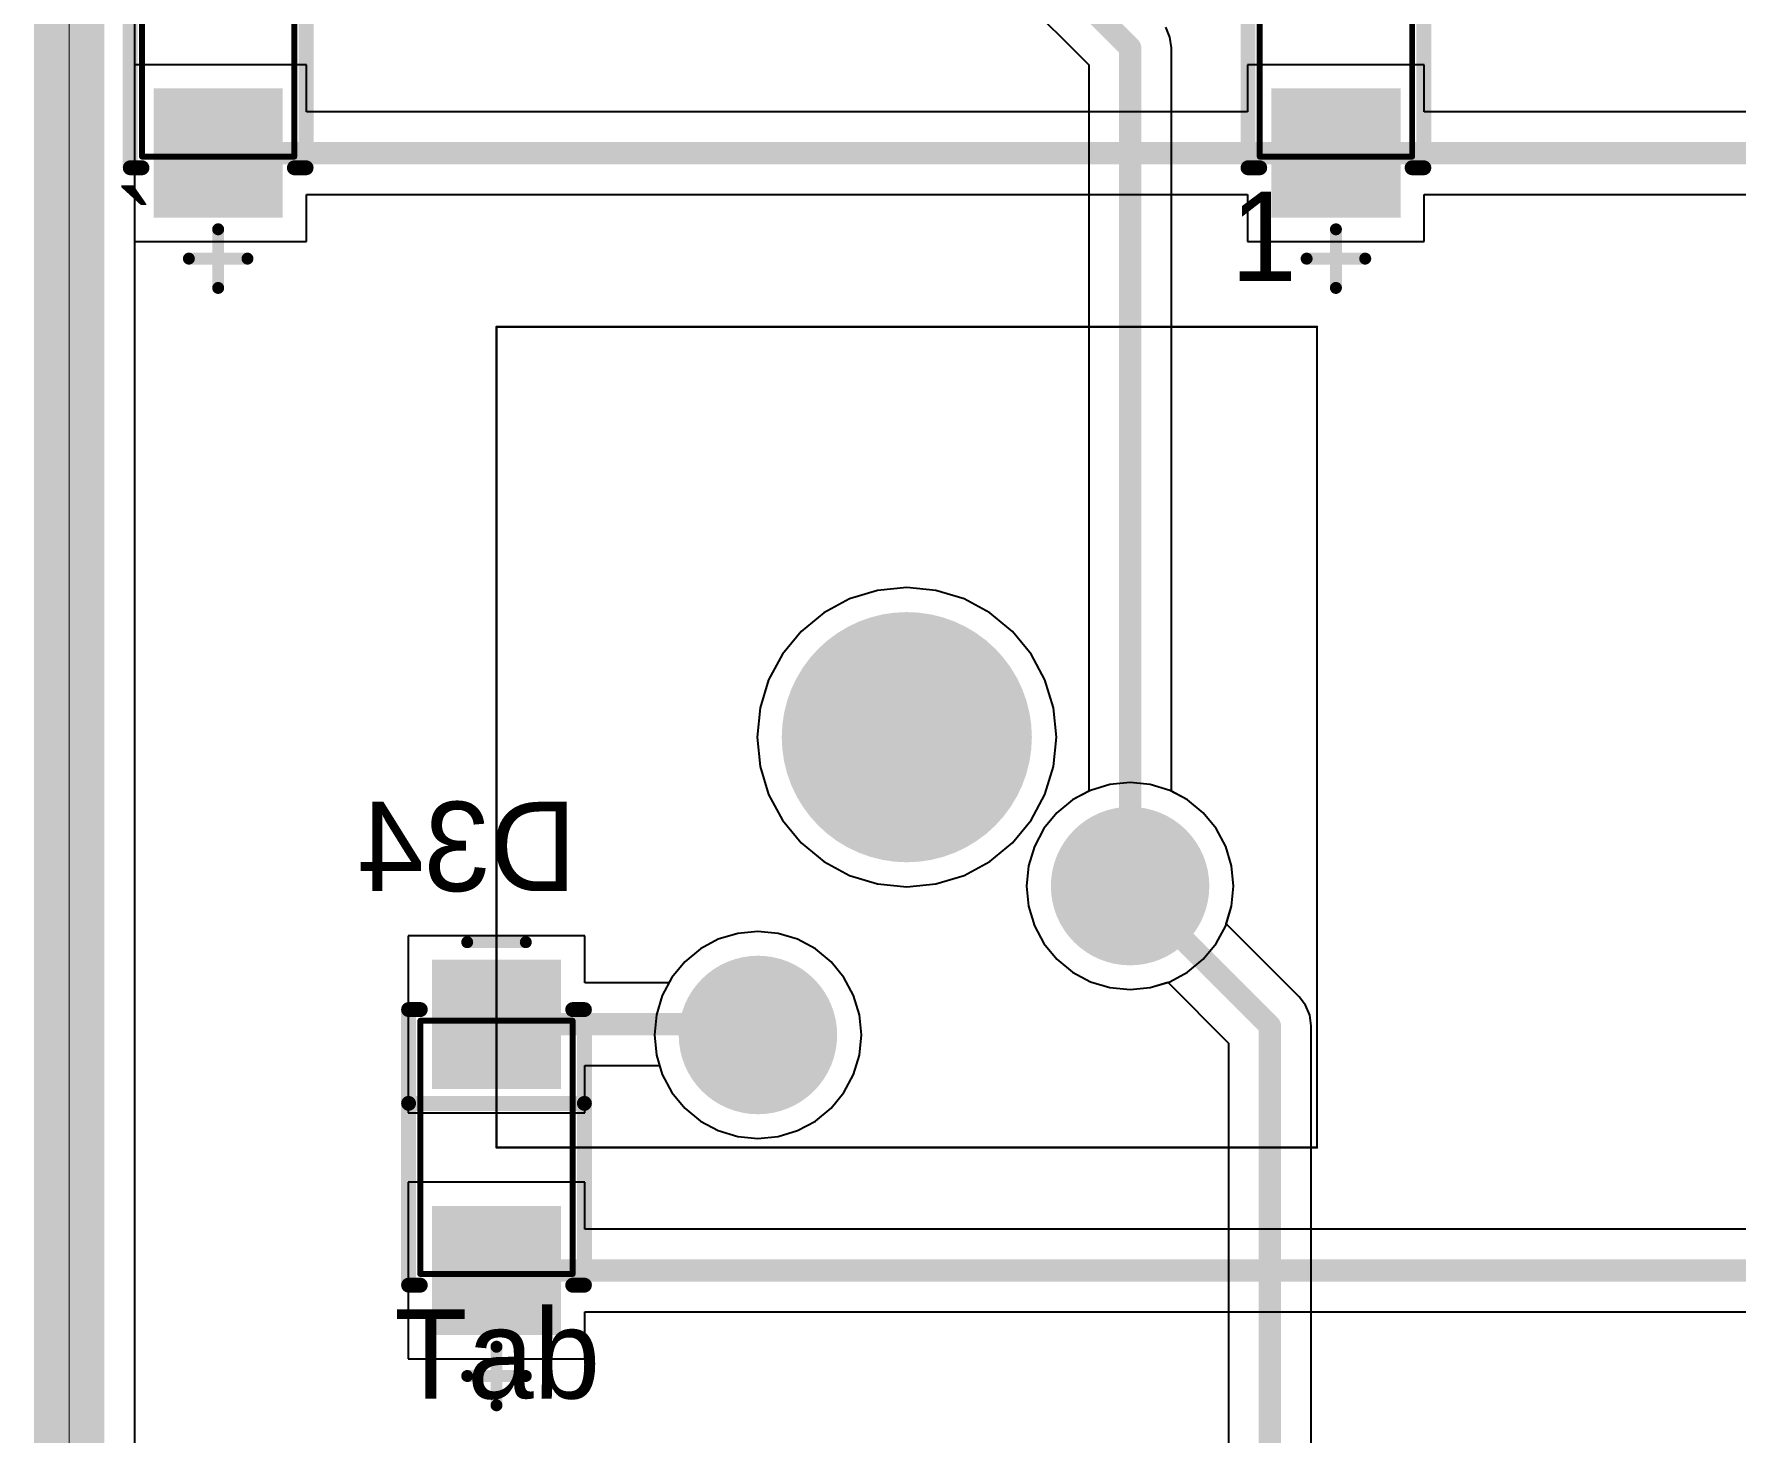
# Model space of a CAD drawing. Header units: millimetres. Extents: x 25 to 374, y 23 to 150.
# Drawn here: x 24.9 to 53.93, y 80.29 to 104.15 of the extents above; entities that cross this region are included whole.
import ezdxf

# ---------------------------------------------------------------- set-up
doc = ezdxf.new("R2010")
doc.units = ezdxf.units.MM
for name, color, linetype in [('BottomLayer', 5, 'Continuous'), ('BottomOverlay', 54, 'Continuous'), ('BottomPaste', 16, 'Continuous'), ('BottomSolder', 6, 'Continuous'), ('KeepOutLayer', 6, 'Continuous'), ('Mechanical1', 6, 'Continuous'), ('Mechanical13', 56, 'Continuous'), ('Mechanical15', 56, 'Continuous'), ('MultiLayer', 9, 'Continuous'), ('PadHoleLayer', 156, 'Continuous'), ('TopLayer', 1, 'Continuous'), ('TopOverlay', 2, 'Continuous'), ('TopSolder', 216, 'Continuous')]:
    doc.layers.add(name, color=color, linetype=linetype)

# ---------------------------------------------------------------- blocks, each defined once
blk = doc.blocks.new('SMA_DO_214AC__S1_B_45')
at = {"layer": 'BottomLayer'}
for points in [[(-1.1, -1), (-1.1, 1), (-3.1, -1), (-3.1, 1)], [(3.1, -1), (3.1, 1), (1.1, -1), (1.1, 1)]]:
    blk.add_solid(points, dxfattribs=at)
at = {"layer": 'BottomOverlay', "const_width": 0.254}
for points in [[(-2.35, 1.3), (-2.35, 1.5)], [(2.35, 1.5), (-2.35, 1.5)], [(-0.75, -1.5), (-0.75, 1.5)], [(2.35, 1.3), (2.35, 1.5)], [(-2.35, -1.5), (-2.35, -1.3)], [(2.35, -1.5), (-2.35, -1.5)], [(2.35, -1.5), (2.35, -1.3)]]:
    blk.add_lwpolyline(points, dxfattribs=at)
at = {"layer": 'BottomOverlay', "const_width": 0.127}
for points in [[(-2.414, 1.5, 1), (-2.287, 1.5, 1)], [(-2.414, 1.5, 1), (-2.287, 1.5, 1)], [(-0.814, 1.5, 1), (-0.687, 1.5, 1)], [(2.287, 1.5, 1), (2.414, 1.5, 1)], [(2.287, 1.5, 1), (2.414, 1.5, 1)], [(-2.414, 1.3, 1), (-2.287, 1.3, 1)], [(2.287, 1.3, 1), (2.414, 1.3, 1)], [(-2.414, -1.3, 1), (-2.287, -1.3, 1)], [(-2.414, -1.5, 1), (-2.287, -1.5, 1)], [(-2.414, -1.5, 1), (-2.287, -1.5, 1)], [(-0.814, -1.5, 1), (-0.687, -1.5, 1)], [(2.287, -1.3, 1), (2.414, -1.3, 1)], [(2.287, -1.5, 1), (2.414, -1.5, 1)], [(2.287, -1.5, 1), (2.414, -1.5, 1)]]:
    blk.add_lwpolyline(points, format="xyb", close=True, dxfattribs=at)
at = {"layer": 'BottomPaste'}
for points in [[(-1.1, -1), (-1.1, 1), (-3.1, -1), (-3.1, 1)], [(3.1, -1), (3.1, 1), (1.1, -1), (1.1, 1)]]:
    blk.add_solid(points, dxfattribs=at)
at = {"layer": 'BottomSolder'}
for points in [[(-0.998, -1.102), (-0.998, 1.102), (-3.202, -1.102), (-3.202, 1.102)], [(3.202, -1.102), (3.202, 1.102), (0.998, -1.102), (0.998, 1.102)]]:
    blk.add_solid(points, dxfattribs=at)
at = {"layer": 'Mechanical13', "const_width": 0.1}
for points in [[(2.16, 1.3), (-2.16, 1.3)], [(-2.16, -1.3), (-2.16, 1.3)], [(2.16, -1.3), (2.16, 1.3)], [(2.16, -1.3), (-2.16, -1.3)]]:
    blk.add_lwpolyline(points, dxfattribs=at)
at = {"layer": 'Mechanical13', "const_width": 0.05}
for points in [[(-2.185, 1.3, 1), (-2.135, 1.3, 1)], [(-2.185, 1.3, 1), (-2.135, 1.3, 1)], [(2.135, 1.3, 1), (2.185, 1.3, 1)], [(2.135, 1.3, 1), (2.185, 1.3, 1)], [(-2.185, -1.3, 1), (-2.135, -1.3, 1)], [(-2.185, -1.3, 1), (-2.135, -1.3, 1)], [(2.135, -1.3, 1), (2.185, -1.3, 1)], [(2.135, -1.3, 1), (2.185, -1.3, 1)]]:
    blk.add_lwpolyline(points, format="xyb", close=True, dxfattribs=at)
at = {"layer": 'Mechanical15', "const_width": 0.203}
for points in [[(-3.5, -0.5), (-3.5, 0.5)], [(3.9, -0.5), (3.9, 0.5)], [(4.4, 0), (3.4, 0)]]:
    blk.add_lwpolyline(points, dxfattribs=at)
at = {"layer": 'Mechanical15', "const_width": 0.102}
for points in [[(-3.551, 0.5, 1), (-3.449, 0.5, 1)], [(3.849, 0.5, 1), (3.951, 0.5, 1)], [(3.349, 0, 1), (3.451, 0, 1)], [(4.349, 0, 1), (4.451, 0, 1)], [(-3.551, -0.5, 1), (-3.449, -0.5, 1)], [(3.849, -0.5, 1), (3.951, -0.5, 1)]]:
    blk.add_lwpolyline(points, format="xyb", close=True, dxfattribs=at)
blk = doc.blocks.new('SMA_DO_214AC__S1_B_46')
at = {"layer": 'BottomLayer'}
for points in [[(-1.1, -1), (-1.1, 1), (-3.1, -1), (-3.1, 1)], [(3.1, -1), (3.1, 1), (1.1, -1), (1.1, 1)]]:
    blk.add_solid(points, dxfattribs=at)
at = {"layer": 'BottomOverlay', "const_width": 0.254}
for points in [[(-2.35, 1.3), (-2.35, 1.5)], [(2.35, 1.5), (-2.35, 1.5)], [(-0.75, -1.5), (-0.75, 1.5)], [(2.35, 1.3), (2.35, 1.5)], [(-2.35, -1.5), (-2.35, -1.3)], [(2.35, -1.5), (-2.35, -1.5)], [(2.35, -1.5), (2.35, -1.3)]]:
    blk.add_lwpolyline(points, dxfattribs=at)
at = {"layer": 'BottomOverlay', "const_width": 0.127}
for points in [[(-2.414, 1.5, 1), (-2.287, 1.5, 1)], [(-2.414, 1.5, 1), (-2.287, 1.5, 1)], [(-0.814, 1.5, 1), (-0.687, 1.5, 1)], [(2.287, 1.5, 1), (2.414, 1.5, 1)], [(2.287, 1.5, 1), (2.414, 1.5, 1)], [(-2.414, 1.3, 1), (-2.287, 1.3, 1)], [(2.287, 1.3, 1), (2.414, 1.3, 1)], [(-2.414, -1.3, 1), (-2.287, -1.3, 1)], [(-2.414, -1.5, 1), (-2.287, -1.5, 1)], [(-2.414, -1.5, 1), (-2.287, -1.5, 1)], [(-0.814, -1.5, 1), (-0.687, -1.5, 1)], [(2.287, -1.3, 1), (2.414, -1.3, 1)], [(2.287, -1.5, 1), (2.414, -1.5, 1)], [(2.287, -1.5, 1), (2.414, -1.5, 1)]]:
    blk.add_lwpolyline(points, format="xyb", close=True, dxfattribs=at)
at = {"layer": 'BottomPaste'}
for points in [[(-1.1, -1), (-1.1, 1), (-3.1, -1), (-3.1, 1)], [(3.1, -1), (3.1, 1), (1.1, -1), (1.1, 1)]]:
    blk.add_solid(points, dxfattribs=at)
at = {"layer": 'BottomSolder'}
for points in [[(-0.998, -1.102), (-0.998, 1.102), (-3.202, -1.102), (-3.202, 1.102)], [(3.202, -1.102), (3.202, 1.102), (0.998, -1.102), (0.998, 1.102)]]:
    blk.add_solid(points, dxfattribs=at)
at = {"layer": 'Mechanical13', "const_width": 0.1}
for points in [[(2.16, 1.3), (-2.16, 1.3)], [(-2.16, -1.3), (-2.16, 1.3)], [(2.16, -1.3), (2.16, 1.3)], [(2.16, -1.3), (-2.16, -1.3)]]:
    blk.add_lwpolyline(points, dxfattribs=at)
at = {"layer": 'Mechanical13', "const_width": 0.05}
for points in [[(-2.185, 1.3, 1), (-2.135, 1.3, 1)], [(-2.185, 1.3, 1), (-2.135, 1.3, 1)], [(2.135, 1.3, 1), (2.185, 1.3, 1)], [(2.135, 1.3, 1), (2.185, 1.3, 1)], [(-2.185, -1.3, 1), (-2.135, -1.3, 1)], [(-2.185, -1.3, 1), (-2.135, -1.3, 1)], [(2.135, -1.3, 1), (2.185, -1.3, 1)], [(2.135, -1.3, 1), (2.185, -1.3, 1)]]:
    blk.add_lwpolyline(points, format="xyb", close=True, dxfattribs=at)
at = {"layer": 'Mechanical15', "const_width": 0.203}
for points in [[(-3.5, -0.5), (-3.5, 0.5)], [(3.9, -0.5), (3.9, 0.5)], [(4.4, 0), (3.4, 0)]]:
    blk.add_lwpolyline(points, dxfattribs=at)
at = {"layer": 'Mechanical15', "const_width": 0.102}
for points in [[(-3.551, 0.5, 1), (-3.449, 0.5, 1)], [(3.849, 0.5, 1), (3.951, 0.5, 1)], [(3.349, 0, 1), (3.451, 0, 1)], [(4.349, 0, 1), (4.451, 0, 1)], [(-3.551, -0.5, 1), (-3.449, -0.5, 1)], [(3.849, -0.5, 1), (3.951, -0.5, 1)]]:
    blk.add_lwpolyline(points, format="xyb", close=True, dxfattribs=at)
blk = doc.blocks.new('SMA_DO_214AC__S1_B_62')
at = {"layer": 'BottomLayer'}
for points in [[(-1.1, -1), (-1.1, 1), (-3.1, -1), (-3.1, 1)], [(3.1, -1), (3.1, 1), (1.1, -1), (1.1, 1)]]:
    blk.add_solid(points, dxfattribs=at)
at = {"layer": 'BottomOverlay', "const_width": 0.254}
for points in [[(-2.35, 1.3), (-2.35, 1.5)], [(2.35, 1.5), (-2.35, 1.5)], [(-0.75, -1.5), (-0.75, 1.5)], [(2.35, 1.3), (2.35, 1.5)], [(-2.35, -1.5), (-2.35, -1.3)], [(2.35, -1.5), (-2.35, -1.5)], [(2.35, -1.5), (2.35, -1.3)]]:
    blk.add_lwpolyline(points, dxfattribs=at)
at = {"layer": 'BottomOverlay', "const_width": 0.127}
for points in [[(-2.414, 1.5, 1), (-2.287, 1.5, 1)], [(-2.414, 1.5, 1), (-2.287, 1.5, 1)], [(-0.814, 1.5, 1), (-0.687, 1.5, 1)], [(2.287, 1.5, 1), (2.414, 1.5, 1)], [(2.287, 1.5, 1), (2.414, 1.5, 1)], [(-2.414, 1.3, 1), (-2.287, 1.3, 1)], [(2.287, 1.3, 1), (2.414, 1.3, 1)], [(-2.414, -1.3, 1), (-2.287, -1.3, 1)], [(-2.414, -1.5, 1), (-2.287, -1.5, 1)], [(-2.414, -1.5, 1), (-2.287, -1.5, 1)], [(-0.814, -1.5, 1), (-0.687, -1.5, 1)], [(2.287, -1.3, 1), (2.414, -1.3, 1)], [(2.287, -1.5, 1), (2.414, -1.5, 1)], [(2.287, -1.5, 1), (2.414, -1.5, 1)]]:
    blk.add_lwpolyline(points, format="xyb", close=True, dxfattribs=at)
at = {"layer": 'BottomPaste'}
for points in [[(-1.1, -1), (-1.1, 1), (-3.1, -1), (-3.1, 1)], [(3.1, -1), (3.1, 1), (1.1, -1), (1.1, 1)]]:
    blk.add_solid(points, dxfattribs=at)
at = {"layer": 'BottomSolder'}
for points in [[(-0.998, -1.102), (-0.998, 1.102), (-3.202, -1.102), (-3.202, 1.102)], [(3.202, -1.102), (3.202, 1.102), (0.998, -1.102), (0.998, 1.102)]]:
    blk.add_solid(points, dxfattribs=at)
at = {"layer": 'Mechanical13', "const_width": 0.1}
for points in [[(2.16, 1.3), (-2.16, 1.3)], [(-2.16, -1.3), (-2.16, 1.3)], [(2.16, -1.3), (2.16, 1.3)], [(2.16, -1.3), (-2.16, -1.3)]]:
    blk.add_lwpolyline(points, dxfattribs=at)
at = {"layer": 'Mechanical13', "const_width": 0.05}
for points in [[(-2.185, 1.3, 1), (-2.135, 1.3, 1)], [(-2.185, 1.3, 1), (-2.135, 1.3, 1)], [(2.135, 1.3, 1), (2.185, 1.3, 1)], [(2.135, 1.3, 1), (2.185, 1.3, 1)], [(-2.185, -1.3, 1), (-2.135, -1.3, 1)], [(-2.185, -1.3, 1), (-2.135, -1.3, 1)], [(2.135, -1.3, 1), (2.185, -1.3, 1)], [(2.135, -1.3, 1), (2.185, -1.3, 1)]]:
    blk.add_lwpolyline(points, format="xyb", close=True, dxfattribs=at)
at = {"layer": 'Mechanical15', "const_width": 0.203}
for points in [[(-3.5, -0.5), (-3.5, 0.5)], [(3.9, -0.5), (3.9, 0.5)], [(4.4, 0), (3.4, 0)]]:
    blk.add_lwpolyline(points, dxfattribs=at)
at = {"layer": 'Mechanical15', "const_width": 0.102}
for points in [[(-3.551, 0.5, 1), (-3.449, 0.5, 1)], [(3.849, 0.5, 1), (3.951, 0.5, 1)], [(3.349, 0, 1), (3.451, 0, 1)], [(4.349, 0, 1), (4.451, 0, 1)], [(-3.551, -0.5, 1), (-3.449, -0.5, 1)], [(3.849, -0.5, 1), (3.951, -0.5, 1)]]:
    blk.add_lwpolyline(points, format="xyb", close=True, dxfattribs=at)
blk = doc.blocks.new('MX_SW_3_154')
at = {"layer": 'BottomLayer'}
for points, const_width in [([(-1.016, 0, 1), (1.016, 0, 1)], 2.032), ([(3.185, -2.54, 1), (4.435, -2.54, 1)], 1.25), ([(-3.165, -5.08, 1), (-1.915, -5.08, 1)], 1.25)]:
    blk.add_lwpolyline(points, format="xyb", close=True, dxfattribs=dict(at, const_width=const_width))
at = {"layer": 'BottomSolder'}
for points, const_width in [([(-1.067, 0, 1), (1.067, 0, 1)], 2.134), ([(3.134, -2.54, 1), (4.486, -2.54, 1)], 1.352), ([(-3.216, -5.08, 1), (-1.864, -5.08, 1)], 1.352)]:
    blk.add_lwpolyline(points, format="xyb", close=True, dxfattribs=dict(at, const_width=const_width))
at = {"layer": 'Mechanical1', "const_width": 0.0381}
for points in [[(-7, -7), (-7, 7)], [(-7, 7), (7, 7)], [(7, -7), (7, 7)], [(-7, -7), (7, -7)]]:
    blk.add_lwpolyline(points, dxfattribs=at)
at = {"layer": 'Mechanical1', "const_width": 0.0191}
for points in [[(-7.01, 7, 1), (-6.99, 7, 1)], [(-7.01, 7, 1), (-6.99, 7, 1)], [(6.99, 7, 1), (7.01, 7, 1)], [(6.99, 7, 1), (7.01, 7, 1)], [(-7.01, -7, 1), (-6.99, -7, 1)], [(-7.01, -7, 1), (-6.99, -7, 1)], [(6.99, -7, 1), (7.01, -7, 1)], [(6.99, -7, 1), (7.01, -7, 1)]]:
    blk.add_lwpolyline(points, format="xyb", close=True, dxfattribs=at)
at = {"layer": 'MultiLayer'}
for points, const_width in [([(-1.016, 0, 1), (1.016, 0, 1)], 2.032), ([(3.185, -2.54, 1), (4.435, -2.54, 1)], 1.25), ([(-3.165, -5.08, 1), (-1.915, -5.08, 1)], 1.25)]:
    blk.add_lwpolyline(points, format="xyb", close=True, dxfattribs=dict(at, const_width=const_width))
at = {"layer": 'PadHoleLayer'}
for points, const_width in [([(-1.016, 0, 1), (1.016, 0, 1)], 2.032), ([(3.435, -2.54, 1), (4.185, -2.54, 1)], 0.75), ([(-2.915, -5.08, 1), (-2.165, -5.08, 1)], 0.75)]:
    blk.add_lwpolyline(points, format="xyb", close=True, dxfattribs=dict(at, const_width=const_width))
at = {"layer": 'TopLayer'}
for points, const_width in [([(-1.016, 0, 1), (1.016, 0, 1)], 2.032), ([(3.185, -2.54, 1), (4.435, -2.54, 1)], 1.25), ([(-3.165, -5.08, 1), (-1.915, -5.08, 1)], 1.25)]:
    blk.add_lwpolyline(points, format="xyb", close=True, dxfattribs=dict(at, const_width=const_width))
at = {"layer": 'TopSolder'}
for points, const_width in [([(-1.067, 0, 1), (1.067, 0, 1)], 2.134), ([(3.134, -2.54, 1), (4.486, -2.54, 1)], 1.352), ([(-3.216, -5.08, 1), (-1.864, -5.08, 1)], 1.352)]:
    blk.add_lwpolyline(points, format="xyb", close=True, dxfattribs=dict(at, const_width=const_width))

msp = doc.modelspace()

# ---------------------------------------------------------------- linework, layer by layer
at = {"layer": 'BottomLayer'}
for p, q in [((26.613, 103.632), (26.613, 104.816)), ((29.545, 103.632), (26.613, 103.632)), ((29.545, 102.828), (29.545, 103.632)), ((48.617, 103.632), (45.601, 103.632)), ((45.601, 103.632), (45.601, 102.828)), ((48.617, 102.828), (48.617, 103.632)), ((45.601, 102.828), (29.545, 102.828)), ((64.489, 102.828), (48.617, 102.828)), ((29.545, 100.616), (29.545, 101.419)), ((29.545, 101.419), (45.601, 101.419)), ((45.601, 101.419), (45.601, 100.616)), ((48.617, 100.616), (48.617, 101.419)), ((48.617, 101.419), (64.489, 101.419)), ((26.613, 24.686), (26.613, 100.616)), ((26.613, 100.616), (29.545, 100.616)), ((45.601, 100.616), (48.617, 100.616)), ((39.787, 94.714), (39.289, 94.665)), ((40.284, 94.665), (39.787, 94.714)), ((38.81, 94.519), (38.369, 94.284)), ((39.289, 94.665), (38.81, 94.519)), ((40.763, 94.519), (40.284, 94.665)), ((41.205, 94.284), (40.763, 94.519)), ((38.369, 94.284), (37.982, 93.966)), ((41.591, 93.966), (41.205, 94.284)), ((37.982, 93.966), (37.664, 93.579)), ((41.909, 93.579), (41.591, 93.966)), ((37.664, 93.579), (37.429, 93.138)), ((42.145, 93.138), (41.909, 93.579)), ((37.429, 93.138), (37.283, 92.659)), ((42.29, 92.659), (42.145, 93.138)), ((37.283, 92.659), (37.234, 92.161)), ((42.339, 92.161), (42.29, 92.659)), ((37.234, 92.161), (37.283, 91.663)), ((42.29, 91.663), (42.339, 92.161)), ((37.283, 91.663), (37.429, 91.185)), ((42.145, 91.185), (42.29, 91.663)), ((42.921, 91.253), (42.615, 91.09)), ((43.252, 91.354), (42.921, 91.253)), ((43.597, 91.388), (43.252, 91.354)), ((43.941, 91.354), (43.597, 91.388)), ((44.273, 91.253), (43.941, 91.354)), ((44.578, 91.09), (44.273, 91.253)), ((37.429, 91.185), (37.664, 90.743)), ((41.909, 90.743), (42.145, 91.185)), ((42.615, 91.09), (42.347, 90.87)), ((44.846, 90.87), (44.578, 91.09)), ((37.664, 90.743), (37.982, 90.357)), ((41.591, 90.357), (41.909, 90.743)), ((42.347, 90.87), (42.128, 90.603)), ((45.065, 90.603), (44.846, 90.87)), ((37.982, 90.357), (38.369, 90.039)), ((41.205, 90.039), (41.591, 90.357)), ((42.128, 90.603), (41.965, 90.297)), ((45.229, 90.297), (45.065, 90.603)), ((38.369, 90.039), (38.81, 89.803)), ((40.763, 89.803), (41.205, 90.039)), ((41.965, 90.297), (41.864, 89.966)), ((45.329, 89.966), (45.229, 90.297)), ((38.81, 89.803), (39.289, 89.658)), ((40.284, 89.658), (40.763, 89.803)), ((41.864, 89.966), (41.83, 89.621)), ((45.363, 89.621), (45.329, 89.966)), ((39.289, 89.658), (39.787, 89.609)), ((39.787, 89.609), (40.284, 89.658)), ((41.83, 89.621), (41.864, 89.277)), ((45.329, 89.277), (45.363, 89.621)), ((41.864, 89.277), (41.965, 88.945)), ((45.229, 88.945), (45.329, 89.277)), ((41.965, 88.945), (42.128, 88.64)), ((45.065, 88.64), (45.229, 88.945)), ((34.294, 88.772), (31.278, 88.772)), ((31.278, 88.772), (31.278, 85.756)), ((34.294, 87.968), (34.294, 88.772)), ((36.571, 88.713), (36.265, 88.55)), ((36.902, 88.814), (36.571, 88.713)), ((37.247, 88.848), (36.902, 88.814)), ((37.591, 88.814), (37.247, 88.848)), ((37.923, 88.713), (37.591, 88.814)), ((38.228, 88.55), (37.923, 88.713)), ((42.128, 88.64), (42.347, 88.372)), ((44.846, 88.372), (45.065, 88.64)), ((35.997, 88.33), (35.778, 88.063)), ((36.265, 88.55), (35.997, 88.33)), ((38.496, 88.33), (38.228, 88.55)), ((38.715, 88.063), (38.496, 88.33)), ((42.347, 88.372), (42.615, 88.153)), ((44.578, 88.153), (44.846, 88.372)), ((35.778, 88.063), (35.727, 87.968)), ((38.879, 87.757), (38.715, 88.063)), ((42.615, 88.153), (42.921, 87.989)), ((44.273, 87.989), (44.578, 88.153)), ((35.727, 87.968), (34.294, 87.968)), ((38.979, 87.426), (38.879, 87.757)), ((42.921, 87.989), (43.252, 87.889)), ((43.252, 87.889), (43.597, 87.855)), ((43.597, 87.855), (43.941, 87.889)), ((43.941, 87.889), (44.273, 87.989)), ((39.013, 87.081), (38.979, 87.426)), ((38.979, 86.737), (39.013, 87.081)), ((34.294, 85.756), (34.294, 86.559)), ((34.294, 86.559), (35.568, 86.559)), ((35.568, 86.559), (35.615, 86.405)), ((38.879, 86.405), (38.979, 86.737)), ((35.615, 86.405), (35.778, 86.1)), ((38.715, 86.1), (38.879, 86.405)), ((35.778, 86.1), (35.997, 85.832)), ((38.496, 85.832), (38.715, 86.1)), ((31.278, 85.756), (34.294, 85.756)), ((35.997, 85.832), (36.265, 85.613)), ((38.228, 85.613), (38.496, 85.832)), ((36.265, 85.613), (36.571, 85.449)), ((36.571, 85.449), (36.902, 85.349)), ((37.591, 85.349), (37.923, 85.449)), ((37.923, 85.449), (38.228, 85.613)), ((36.902, 85.349), (37.247, 85.315)), ((37.247, 85.315), (37.591, 85.349)), ((34.294, 84.572), (31.278, 84.572)), ((31.278, 84.572), (31.278, 81.556)), ((34.294, 83.768), (34.294, 84.572)), ((55.078, 83.768), (34.294, 83.768)), ((34.294, 81.556), (34.294, 82.359)), ((34.294, 82.359), (55.078, 82.359)), ((31.278, 81.556), (34.294, 81.556))]:
    msp.add_line(p, q, dxfattribs=at)
at = {"layer": 'BottomLayer', "const_width": 0.381}
for points in [[(28.037, 102.124), (47.109, 102.124)], [(47.109, 102.124), (237.653, 102.124)], [(32.786, 87.264), (37.064, 87.264)], [(32.786, 83.064), (56.586, 83.064)]]:
    msp.add_lwpolyline(points, dxfattribs=at)
at = {"layer": 'BottomLayer', "const_width": 0.191}
for points in [[(27.941, 102.124, 1), (28.132, 102.124, 1)], [(47.014, 102.124, 1), (47.205, 102.124, 1)], [(47.014, 102.124, 1), (47.205, 102.124, 1)], [(32.691, 87.264, 1), (32.882, 87.264, 1)], [(36.969, 87.264, 1), (37.16, 87.264, 1)], [(32.691, 83.064, 1), (32.882, 83.064, 1)]]:
    msp.add_lwpolyline(points, format="xyb", close=True, dxfattribs=at)
at = {"layer": 'KeepOutLayer', "const_width": 1.2}
msp.add_lwpolyline([(25.495, 23.569), (25.495, 149.299)], dxfattribs=at)
at = {"layer": 'Mechanical1', "const_width": 0.0127}
for points in [[(25.495, 23.569), (25.495, 149.305)], [(32.782, 99.155), (46.782, 99.155)], [(32.782, 85.156), (32.782, 99.155)], [(46.782, 85.156), (46.782, 99.155)], [(32.782, 85.156), (46.782, 85.156)]]:
    msp.add_lwpolyline(points, dxfattribs=at)
at = {"layer": 'Mechanical1', "const_width": 0.00635}
for points in [[(32.779, 99.155, 1), (32.785, 99.155, 1)], [(32.779, 99.155, 1), (32.785, 99.155, 1)], [(46.779, 99.155, 1), (46.785, 99.155, 1)], [(46.779, 99.155, 1), (46.785, 99.155, 1)], [(32.779, 85.156, 1), (32.785, 85.156, 1)], [(32.779, 85.156, 1), (32.785, 85.156, 1)], [(46.779, 85.156, 1), (46.785, 85.156, 1)], [(46.779, 85.156, 1), (46.785, 85.156, 1)]]:
    msp.add_lwpolyline(points, format="xyb", close=True, dxfattribs=at)
at = {"layer": 'TopLayer'}
for p, q in [((26.613, 24.686), (26.613, 148.181)), ((39.487, 107.035), (42.892, 103.63)), ((44.277, 104.104), (44.207, 104.274)), ((44.301, 103.922), (44.277, 104.104)), ((44.301, 91.238), (44.301, 103.922)), ((42.892, 103.63), (42.892, 91.238)), ((39.787, 94.714), (39.289, 94.665)), ((40.284, 94.665), (39.787, 94.714)), ((38.81, 94.519), (38.369, 94.284)), ((39.289, 94.665), (38.81, 94.519)), ((40.763, 94.519), (40.284, 94.665)), ((41.205, 94.284), (40.763, 94.519)), ((38.369, 94.284), (37.982, 93.966)), ((41.591, 93.966), (41.205, 94.284)), ((37.982, 93.966), (37.664, 93.579)), ((41.909, 93.579), (41.591, 93.966)), ((37.664, 93.579), (37.429, 93.138)), ((42.145, 93.138), (41.909, 93.579)), ((37.429, 93.138), (37.283, 92.659)), ((42.29, 92.659), (42.145, 93.138)), ((37.283, 92.659), (37.234, 92.161)), ((42.339, 92.161), (42.29, 92.659)), ((37.234, 92.161), (37.283, 91.663)), ((42.29, 91.663), (42.339, 92.161)), ((37.283, 91.663), (37.429, 91.185)), ((42.145, 91.185), (42.29, 91.663)), ((42.892, 91.238), (42.615, 91.09)), ((44.578, 91.09), (44.301, 91.238)), ((37.429, 91.185), (37.664, 90.743)), ((41.909, 90.743), (42.145, 91.185)), ((42.615, 91.09), (42.347, 90.87)), ((44.846, 90.87), (44.578, 91.09)), ((37.664, 90.743), (37.982, 90.357)), ((41.591, 90.357), (41.909, 90.743)), ((42.347, 90.87), (42.128, 90.603)), ((45.065, 90.603), (44.846, 90.87)), ((37.982, 90.357), (38.369, 90.039)), ((41.205, 90.039), (41.591, 90.357)), ((42.128, 90.603), (41.965, 90.297)), ((45.229, 90.297), (45.065, 90.603)), ((38.369, 90.039), (38.81, 89.803)), ((40.763, 89.803), (41.205, 90.039)), ((41.965, 90.297), (41.864, 89.966)), ((45.329, 89.966), (45.229, 90.297)), ((38.81, 89.803), (39.289, 89.658)), ((40.284, 89.658), (40.763, 89.803)), ((41.864, 89.966), (41.83, 89.621)), ((45.363, 89.621), (45.329, 89.966)), ((39.289, 89.658), (39.787, 89.609)), ((39.787, 89.609), (40.284, 89.658)), ((41.83, 89.621), (41.864, 89.277)), ((45.329, 89.277), (45.363, 89.621)), ((41.864, 89.277), (41.965, 88.945)), ((45.238, 88.976), (45.329, 89.277)), ((41.965, 88.945), (42.128, 88.64)), ((46.48, 87.734), (45.238, 88.976)), ((36.571, 88.713), (36.265, 88.55)), ((36.902, 88.814), (36.571, 88.713)), ((37.247, 88.848), (36.902, 88.814)), ((37.591, 88.814), (37.247, 88.848)), ((37.923, 88.713), (37.591, 88.814)), ((38.228, 88.55), (37.923, 88.713)), ((42.128, 88.64), (42.347, 88.372)), ((35.997, 88.33), (35.778, 88.063)), ((36.265, 88.55), (35.997, 88.33)), ((38.496, 88.33), (38.228, 88.55)), ((38.715, 88.063), (38.496, 88.33)), ((42.347, 88.372), (42.615, 88.153)), ((35.778, 88.063), (35.615, 87.757)), ((38.879, 87.757), (38.715, 88.063)), ((42.615, 88.153), (42.921, 87.989)), ((35.615, 87.757), (35.514, 87.426)), ((38.979, 87.426), (38.879, 87.757)), ((42.921, 87.989), (43.252, 87.889)), ((43.252, 87.889), (43.597, 87.855)), ((43.597, 87.855), (43.941, 87.889)), ((43.941, 87.889), (44.242, 87.98)), ((44.242, 87.98), (45.277, 86.944)), ((46.592, 87.589), (46.48, 87.734)), ((35.514, 87.426), (35.48, 87.081)), ((39.013, 87.081), (38.979, 87.426)), ((46.662, 87.419), (46.592, 87.589)), ((46.686, 87.236), (46.662, 87.419)), ((46.686, 72.175), (46.686, 87.236)), ((35.48, 87.081), (35.514, 86.737)), ((38.979, 86.737), (39.013, 87.081)), ((45.277, 86.944), (45.277, 72.175)), ((35.514, 86.737), (35.615, 86.405)), ((38.879, 86.405), (38.979, 86.737)), ((35.615, 86.405), (35.778, 86.1)), ((38.715, 86.1), (38.879, 86.405)), ((35.778, 86.1), (35.997, 85.832)), ((38.496, 85.832), (38.715, 86.1)), ((35.997, 85.832), (36.265, 85.613)), ((38.228, 85.613), (38.496, 85.832)), ((36.265, 85.613), (36.571, 85.449)), ((36.571, 85.449), (36.902, 85.349)), ((37.591, 85.349), (37.923, 85.449)), ((37.923, 85.449), (38.228, 85.613)), ((36.902, 85.349), (37.247, 85.315)), ((37.247, 85.315), (37.591, 85.349))]:
    msp.add_line(p, q, dxfattribs=at)
at = {"layer": 'TopLayer', "const_width": 0.381}
for points in [[(38.842, 108.676), (43.597, 103.922)], [(43.597, 89.621), (43.597, 103.922)], [(43.597, 89.621), (45.982, 87.236)], [(45.982, 70.559), (45.982, 87.236)]]:
    msp.add_lwpolyline(points, dxfattribs=at)
at = {"layer": 'TopLayer', "const_width": 0.191}
for points in [[(43.501, 103.922, 1), (43.692, 103.922, 1)], [(43.501, 103.922, 1), (43.692, 103.922, 1)], [(43.501, 89.621, 1), (43.692, 89.621, 1)], [(43.501, 89.621, 1), (43.692, 89.621, 1)], [(45.886, 87.236, 1), (46.077, 87.236, 1)], [(45.886, 87.236, 1), (46.077, 87.236, 1)]]:
    msp.add_lwpolyline(points, format="xyb", close=True, dxfattribs=at)

# ---------------------------------------------------------------- block references
at = {"rotation": 270}
for name, p in [('SMA_DO_214AC__S1_B_45', (28.037, 104.224)), ('SMA_DO_214AC__S1_B_46', (47.109, 104.224)), ('SMA_DO_214AC__S1_B_62', (32.786, 85.164))]:
    msp.add_blockref(name, p, dxfattribs=at)
msp.add_blockref('MX_SW_3_154', (39.787, 92.161))

# ---------------------------------------------------------------- texts
at = {"layer": 'BottomOverlay', "text_generation_flag": 2}
msp.add_text('D34', height=1.524, dxfattribs=at).set_placement((34.15, 89.535))
at = {"layer": 'TopOverlay'}
for s, p in [('`', (26.281, 99.941)), ('1', (45.309, 99.944)), ('Tab', (31.044, 80.879))]:
    msp.add_text(s, height=1.524, dxfattribs=at).set_placement(p)

doc.saveas('drawing.dxf')
